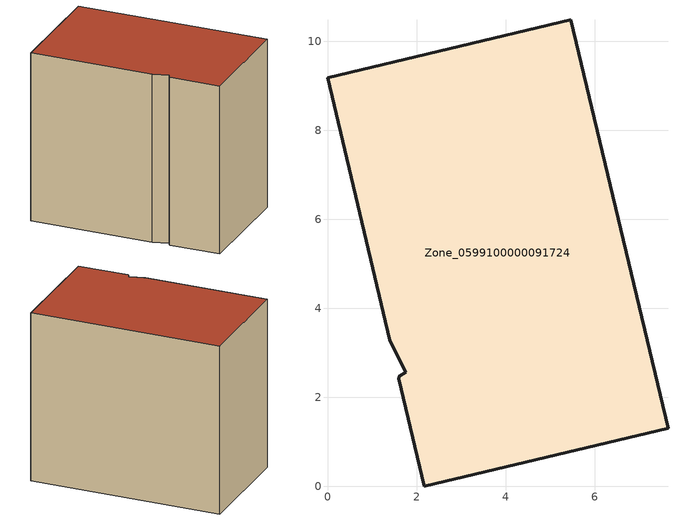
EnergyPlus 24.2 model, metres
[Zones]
Zone_0599100000091724
 floor ground (C_G): 5.47,10.48 7.65,1.3 2.18,0 1.6,2.42 1.62,2.48 1.75,2.56 1.4,3.28 0,9.18 z0
 wall outside (C_F): 7.65,1.3 5.47,10.48 0,9.18 1.4,3.28 1.75,2.56 1.62,2.48 1.6,2.42 2.18,0 7.65,1.3 z0:8.51
 roof outside (C_R): 1.4,3.28 1.75,2.56 1.62,2.48 1.6,2.42 2.18,0 7.65,1.3 5.47,10.48 0,9.18 z8.51
[BUILDING]
Pand.0599100000091724: North Axis=0; Terrain=City; Loads Convergence Tolerance Value=0.04; Temperature Convergence Tolerance Value=0.4; Solar Distribution=FullExterior; Maximum Number of Warmup Days=25; Minimum Number of Warmup Days=1
[Site:Location]
Rotterdam.The.Hague.AP_ZH_NLD Design_Conditions: Latitude=51.96; Longitude=4.45; Time Zone=1; Elevation=-4.5
[SITE:GROUNDTEMPERATURE:BUILDINGSURFACE]
18, 18, 18, 18, 18, 18, 18, 18, 18, 18, 18, 18
[MATERIAL] Thermal Absorptance=0.9; Solar Absorptance=0.7; Visible Absorptance=0.7
Name | Roughness | Thickness | Conductivity | Density | Specific Heat
G.TC.1975-1991 | MediumSmooth | 0.15 | 0.288461 | 540 | 1210
F.TC.1975-1991 | Rough | 0.3 | 0.230769 | 1920 | 840
R.TC.1975-1991 | MediumRough | 0.2 | 0.153846 | 1500 | 1000
[CONSTRUCTION]
C_G: G.TC.1975-1991
C_F: F.TC.1975-1991
C_R: R.TC.1975-1991
[ZONE]
Zone_0599100000091724: Type=1; Multiplier=1; Ceiling Height=Autocalculate; Volume=Autocalculate; Floor Area=autocalculate; Part of Total Floor Area=Yes
[ZONEINFILTRATION:DESIGNFLOWRATE]
Infil_Zone_0599100000091724: Zone or ZoneList or Space or SpaceList=Zone_0599100000091724; Schedule=AlwaysOn; Design Flow Rate Calculation Method=Flow/Area; Flow Rate per Floor Area=0.003; Constant Term Coefficient=1; Temperature Term Coefficient=0; Velocity Term Coefficient=0; Velocity Squared Term Coefficient=0
[HVACTEMPLATE:ZONE:IDEALLOADSAIRSYSTEM]
Zone_0599100000091724: Maximum Heating Supply Air Temperature=50; Minimum Cooling Supply Air Temperature=13; Maximum Heating Supply Air Humidity Ratio=0.0156; Minimum Cooling Supply Air Humidity Ratio=0.0077; Heating Limit=NoLimit; Cooling Limit=NoLimit; Dehumidification Control Type=ConstantSensibleHeatRatio; Cooling Sensible Heat Ratio=0.7; Dehumidification Setpoint=60; Humidification Control Type=None; Humidification Setpoint=30; Outdoor Air Method=None; Outdoor Air Flow Rate per Person=0.00944; Outdoor Air Flow Rate per Zone Floor Area=0; Outdoor Air Flow Rate per Zone=0; Demand Controlled Ventilation Type=None; Outdoor Air Economizer Type=NoEconomizer; Heat Recovery Type=None; Sensible Heat Recovery Effectiveness=0.7; Latent Heat Recovery Effectiveness=0.65
[ZONECONTROL:THERMOSTAT]
ThermostatControl_Zone_0599100000091724: Zone or ZoneList=Zone_0599100000091724; Control Type Schedule=DualSetpointControlType; Control 1=Thermostat_Zone_0599100000091724; Temperature Difference Between Cutout And Setpoint=0
[THERMOSTATSETPOINT:DUALSETPOINT]
Thermostat_Zone_0599100000091724: Heating Setpoint Temperature Schedule=HeatingSetpoint_Zone_0599100000091724; Cooling Setpoint Temperature Schedule=CoolingSetpoint_Zone_0599100000091724
[SCHEDULE:COMPACT]
HeatingSetpoint_Zone_0599100000091724: Through: 12/31, For: AllDays, Until: 24:00, 21
CoolingSetpoint_Zone_0599100000091724: Through: 12/31, For: AllDays, Until: 24:00, 24
DualSetpointControlType: Through: 12/31, For: AllDays, Until: 24:00, 4
AlwaysOn: Through: 12/31, For: AllDays, Until: 24:00, 1
